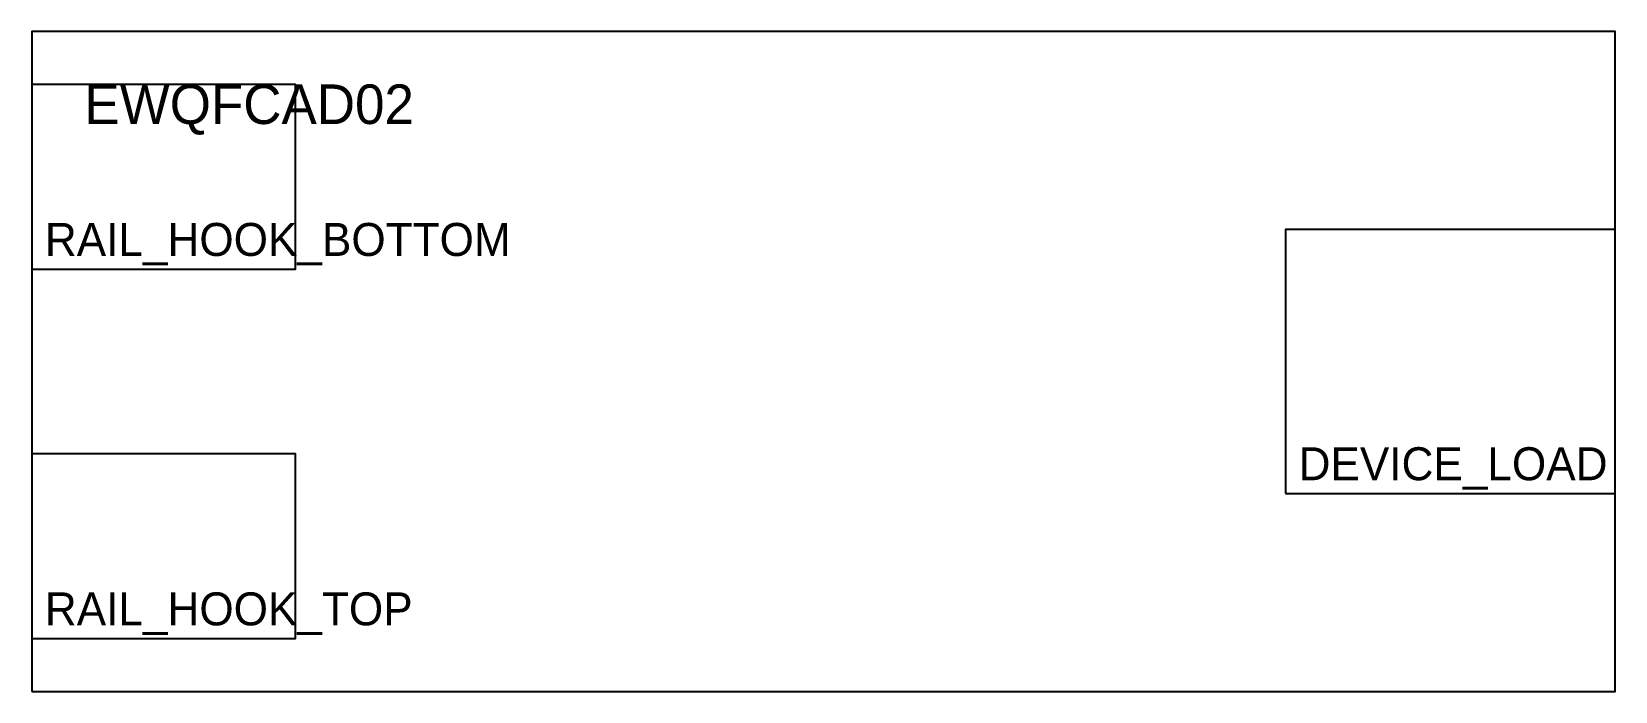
# Model space of a CAD drawing. Header units: metres. Extents: x 0 to 120, y 0 to 50.
import ezdxf

# ---------------------------------------------------------------- set-up
doc = ezdxf.new("R2010")
doc.units = ezdxf.units.M
for name, color, linetype in [('ENVELOPE', 7, 'Continuous'), ('LABEL', 7, 'Continuous'), ('LOAD_ZONE', 7, 'Continuous'), ('SUPPORT_ZONE', 7, 'Continuous')]:
    doc.layers.add(name, color=color, linetype=linetype)

msp = doc.modelspace()

# ---------------------------------------------------------------- linework, layer by layer
at = {"layer": 'ENVELOPE'}
msp.add_lwpolyline([(0, 0), (120, 0), (120, 50), (0, 50)], close=True, dxfattribs=at)
at = {"layer": 'LOAD_ZONE'}
msp.add_lwpolyline([(95, 15), (120, 15), (120, 35), (95, 35)], close=True, dxfattribs=at)
at = {"layer": 'SUPPORT_ZONE'}
for points in [[(0, 32), (20, 32), (20, 46), (0, 46)], [(0, 4), (20, 4), (20, 18), (0, 18)]]:
    msp.add_lwpolyline(points, close=True, dxfattribs=at)

# ---------------------------------------------------------------- texts
at = {"layer": 'LABEL'}
for s, height, p in [('EWQFCAD02', 3, (4, 43)), ('RAIL_HOOK_BOTTOM', 2.5, (1, 33)), ('DEVICE_LOAD', 2.5, (96, 16)), ('RAIL_HOOK_TOP', 2.5, (1, 5))]:
    msp.add_text(s, height=height, dxfattribs=at).set_placement(p)

doc.saveas('drawing.dxf')
